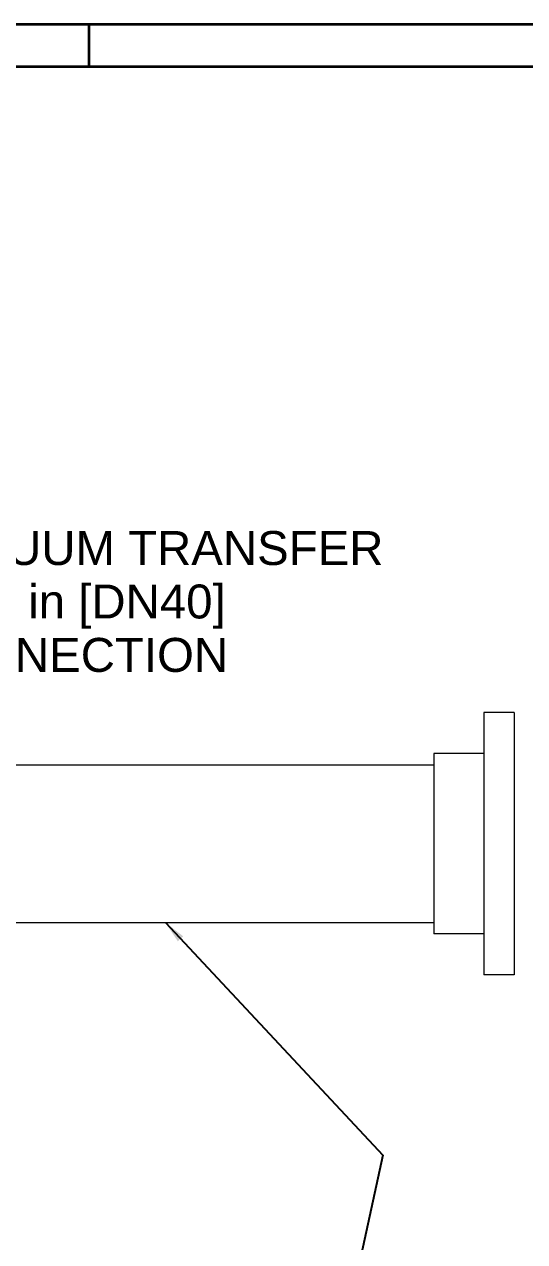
# Model space of a CAD drawing. Header units: inches. Extents: x 12 to 318, y 5 to 204.
# Drawn here: x 85.3 to 106.3, y 153.2 to 204.2 of the extents above; entities that cross this region are included whole.
import ezdxf

# ---------------------------------------------------------------- set-up
doc = ezdxf.new("R2010")
doc.units = ezdxf.units.IN
doc.header["$LTSCALE"] = 9.5
doc.header["$MEASUREMENT"] = 0
doc.layers.get('0').update_dxf_attribs({"lineweight": 25})
for name, color, linetype, lineweight in [('Border', 7, 'Continuous', 35), ('Symbol (ANSI)', 7, 'Continuous', 25), ('Visible', 7, 'Continuous', 18)]:
    doc.layers.add(name, color=color, linetype=linetype, lineweight=lineweight)
doc.styles.add('MEMCOR Medium', font='arial.ttf')
doc.dimstyles.new('Default (ANSI)$7', dxfattribs={"dimscale": 9.5, "dimtxt": 0.15, "dimasz": 0.098425, "dimexe": 0.125, "dimexo": 0.0625, "dimgap": 0.031496, "dimtad": 0, "dimtih": 1, "dimtoh": 1, "dimdec": 4, "dimzin": 3, "dimdsep": 46, "dimlunit": 5, "dimtxsty": 'MEMCOR Medium', "dimcen": 0.09, "dimdle": 0.393701, "dimclrd": 256, "dimclre": 256, "dimclrt": 256, "dimadec": 0, "dimazin": 1, "dimtfac": 0.8, "dimtofl": 0, "dimtmove": 0, "dimatfit": 3, "dimfxl": 1, "dimfrac": 1, "dimtolj": 1, "dimtzin": 4, "dimlwd": -1, "dimlwe": -1, "dimarcsym": 0})

# ---------------------------------------------------------------- blocks, each defined once
blk = doc.blocks.new('Borders 22x34_D')
at = {"layer": 'Border'}
for p, q in [((33.5, 21.5), (1.25, 21.5)), ((9.2656, 21.5), (9.2656, 21.3125)), ((33.3125, 21.3125), (1.25, 21.3125))]:
    blk.add_line(p, q, dxfattribs=at)

msp = doc.modelspace()

# ---------------------------------------------------------------- linework, layer by layer
at = {"layer": 'Visible'}
for p, q in [((104.623561, 175.359205), (104.623561, 164.359205)), ((105.904811, 175.359205), (104.623561, 175.359205)), ((105.904811, 175.359205), (105.904811, 164.359205)), ((102.529811, 173.640455), (102.529811, 166.077955)), ((104.623561, 173.640455), (102.529811, 173.640455)), ((73.279811, 173.171705), (102.529811, 173.171705)), ((73.279811, 166.546705), (102.529811, 166.546705)), ((104.623561, 166.077955), (102.529811, 166.077955)), ((105.904811, 164.359205), (104.623561, 164.359205))]:
    msp.add_line(p, q, dxfattribs=at)

# ---------------------------------------------------------------- block references
at = {"xscale": 9.5, "yscale": 9.5, "zscale": 9.5}
msp.add_blockref('Borders 22x34_D', (0, 0), dxfattribs=at)

# ---------------------------------------------------------------- texts
at = {"layer": 'Symbol (ANSI)', "insert": (80.50122, 182.979832), "char_height": 1.42500005, "width": 19.9141585, "attachment_point": 1, "line_spacing_factor": 0.944221, "style": 'MEMCOR Medium'}
msp.add_mtext('\\fArial|b0|i0;VACUUM TRANSFER\\P\\fArial|b0|i0;1 1/2 in [DN40]\\P\\fArial|b0|i0;CONNECTION', dxfattribs=at)

# ---------------------------------------------------------------- leaders
at = {"layer": 'Symbol (ANSI)', "annotation_type": 0, "has_hookline": 1, "hookline_direction": 0, "text_width": 19.874182}
msp.add_leader([(64.154811, 168.924205), (79.266968, 182.267332), (80.202007, 182.267332)], dimstyle='Default (ANSI)$7', override={"dimtad": 0}, dxfattribs=at)
at = {"layer": 'Symbol (ANSI)'}
msp.add_leader([(91.243754, 166.546705), (100.377986, 156.787723), (95.892442, 136.131694)], dimstyle='Default (ANSI)$7', override={"dimtad": 0}, dxfattribs=at)

doc.saveas('drawing.dxf')
